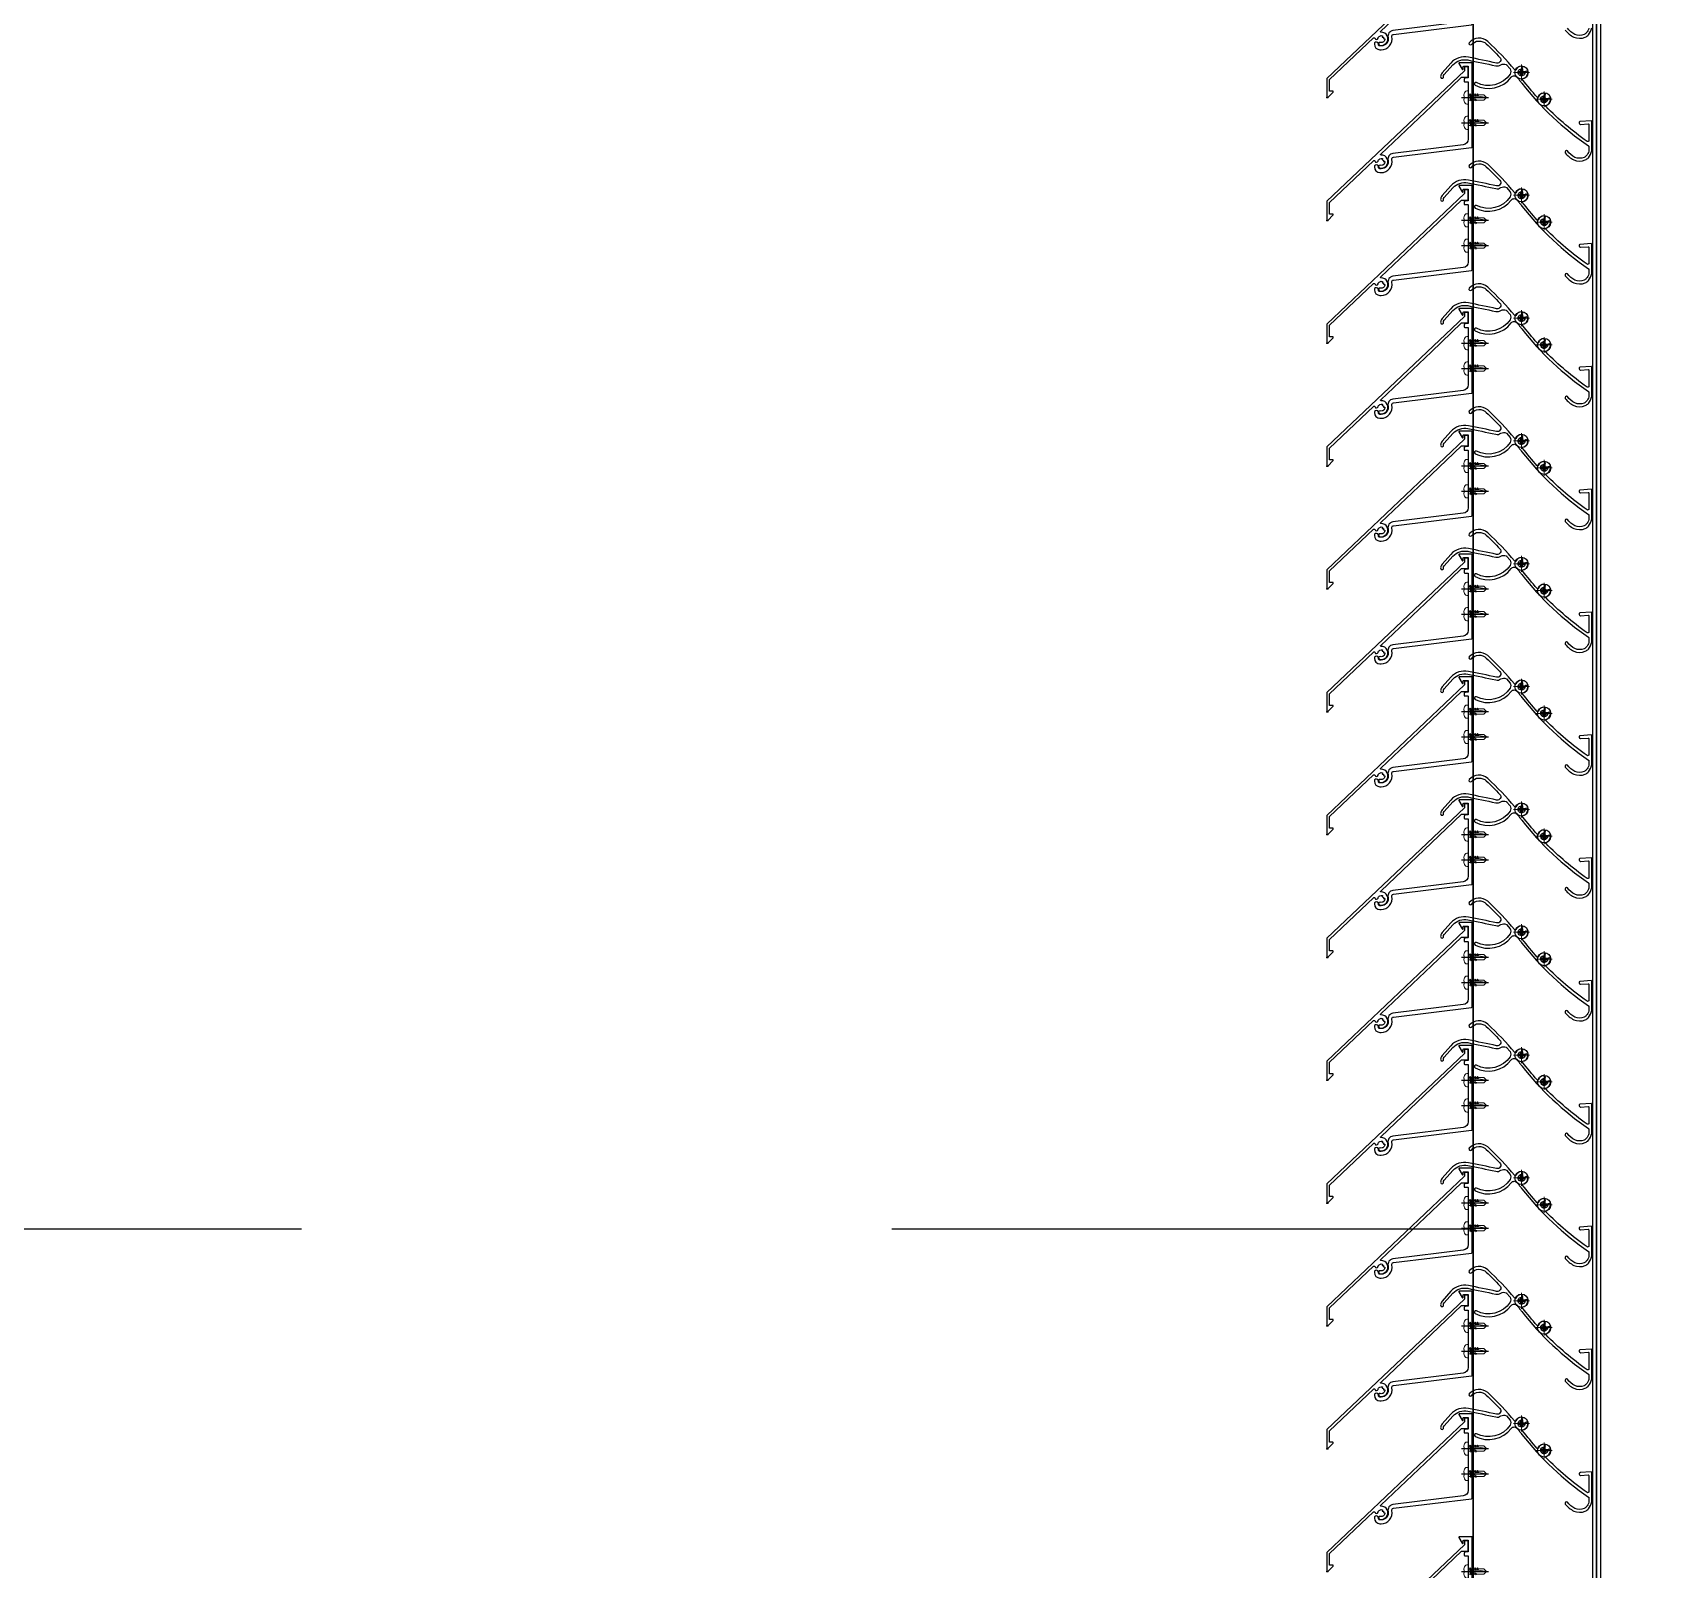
# Model space of a CAD drawing. Header units: millimetres. Extents: x 2519235 to 7246330, y 25937 to 201821.
# Drawn here: x 2625774 to 2626641, y 139815 to 140628 of the extents above; entities that cross this region are included whole.
import ezdxf
from ezdxf.enums import TextEntityAlignment as Align

# ---------------------------------------------------------------- set-up
doc = ezdxf.new("R2010")
doc.units = ezdxf.units.MM
doc.set_wipeout_variables(frame=1)
doc.linetypes.add('CENTER', pattern=[50.8, 31.75, -6.35, 6.35, -6.35])
doc.linetypes.add('TA_GL_005.00000', pattern=[13.75, 5, -1.25, 1.25, -1.25, 5])
for name, color, linetype in [('000 - 0_SYM_DWG_GRID-BUBBLE_MAIN_COLOR_1', 7, 'Continuous'), ('000 - 0_SYM_DWG_GRIDLINE_MAIN_COLOR_251', 7, 'Continuous'), ('010 - ASPG_ACCESSORIES_MAIN_COLOR_1', 7, 'Continuous'), ('010 - ASPG_EXTR_DEF_SUB', 7, 'Continuous'), ('010 - ASPG_EXTR_MAIN_COLOR_2', 7, 'Continuous'), ('010 - ASPG_FRAMING_MAIN_COLOR_2', 7, 'Continuous'), ('010 - ASPG_FRAMING_SUB_COLOR_2', 7, 'Continuous'), ('010 - ASPG_FRAMING_WIPEOUT_', 7, 'Continuous'), ('BOLT & SCREW', 7, 'Continuous'), ('Center Line', 7, 'CENTER')]:
    doc.layers.add(name, color=color, linetype=linetype)
doc.layers.add('12-GRID', color=7, linetype='CENTER', lineweight=13)
doc.layers.add('SCREW', color=7, linetype='Continuous', lineweight=5)
doc.styles.add('Arial', font='arial.ttf', dxfattribs={"height": 300})
doc.styles.add('TA', font='', dxfattribs={"height": 4.5})
doc.styles.get('TA').set_extended_font_data('Cordia New')

# ---------------------------------------------------------------- blocks, each defined once
blk = doc.blocks.new('*U1096')
at = {"layer": '000 - 0_SYM_DWG_GRIDLINE_MAIN_COLOR_251', "color": 7, "linetype": 'ByBlock', "ltscale": 5}
blk.add_line((2, 0), (-866, 0), dxfattribs=at)
at = {"color": 7, "style": 'TA', "flags": 1}
blk.add_attdef('LOCATION', (6, -6), '', height=4.5, rotation=270, dxfattribs=at)
at = {"layer": '000 - 0_SYM_DWG_GRID-BUBBLE_MAIN_COLOR_1', "color": 7, "style": 'Arial'}
blk.add_attdef('GRID-HEAD', text='', height=4, rotation=180, dxfattribs=at).set_placement((22, 0), align=Align.MIDDLE_CENTER)
blk = doc.blocks.new('W-1-PP17-ENT1_REV02_20260415-161303_PP17_ENT1_MAIN_DIMS_PL')
at = {"layer": '000 - 0_SYM_DWG_GRIDLINE_MAIN_COLOR_251', "color": 7, "linetype": 'TA_GL_005.00000', "xscale": 50, "yscale": 50, "zscale": 50, "rotation": 180}
blk.add_blockref('*U1096', (-18300, -15410), dxfattribs=at)
blk = doc.blocks.new('A$C6d15e31b')
at = {"color": 7}
blk.add_blockref('W-1-PP17-ENT1_REV02_20260415-161303_PP17_ENT1_MAIN_DIMS_PL', (0, 0), dxfattribs=at)
blk = doc.blocks.new('PZG35-9D5')
at = {"layer": 'Center Line', "color": 7}
blk.add_line((0, 3.73), (0, -10.53), dxfattribs=at)
at = {"layer": 'SCREW', "color": 7}
for p, q in [((-1.4, 0), (-1.4, -1.09)), ((1.4, 0), (1.4, -0.59)), ((-1.85, -1.4), (1.85, -0.9)), ((-1.85, -1.4), (-1.4, -1.09)), ((-1.85, -1.4), (-1.4, -1.71)), ((-1.85, -2.7), (1.85, -2.2)), ((-1.85, -2.7), (-1.4, -2.39)), ((-1.85, -2.7), (-1.4, -3.01)), ((-1.85, -4), (-1.4, -3.69)), ((-1.85, -4), (-0.99, -3.88)), ((-1.85, -4), (-1.4, -4.31)), ((-1.4, -1.09), (1.4, -0.59)), ((-1.4, -1.71), (1.4, -1.21)), ((-1.4, -1.71), (-1.4, -2.39)), ((-1.4, -2.39), (1.4, -1.89)), ((-1.4, -3.01), (1.4, -2.51)), ((-1.4, -3.01), (-1.4, -3.69)), ((-1.4, -3.69), (-0.84, -3.59)), ((-1.4, -4.31), (-1.18, -4.27)), ((-1.4, -4.31), (-1.4, -8.1)), ((0, -9.5), (-1.4, -8.1)), ((0, -9.5), (1.4, -8.1)), ((0.56, -3.34), (1.4, -3.19)), ((0.71, -3.65), (1.85, -3.5)), ((0.71, -3.93), (1.4, -3.81)), ((0.71, -4.61), (1.4, -4.49)), ((0.71, -4.95), (1.85, -4.8)), ((0.71, -5.23), (1.4, -5.11)), ((1.85, -0.9), (1.4, -0.59)), ((1.85, -0.9), (1.4, -1.21)), ((1.4, -1.21), (1.4, -1.89)), ((1.85, -2.2), (1.4, -1.89)), ((1.85, -2.2), (1.4, -2.51)), ((1.4, -2.51), (1.4, -3.19)), ((1.85, -3.5), (1.4, -3.19)), ((1.85, -3.5), (1.4, -3.81)), ((1.4, -3.81), (1.4, -4.49)), ((1.85, -4.8), (1.4, -4.49)), ((1.85, -4.8), (1.4, -5.11)), ((1.4, -5.11), (1.4, -8.1))]:
    blk.add_line(p, q, dxfattribs=at)
blk.add_lwpolyline([(0, -9.5), (0.71, -5.23), (0.71, -3.6, 0.417657), (0.41, -3.3, 0.108102), (-0.84, -3.59), (-1.4, -4.7)], format="xyb", dxfattribs=at)
blk = doc.blocks.new('*U2951')
at = {"layer": 'SCREW', "color": 7}
blk.add_lwpolyline([(3.03, 1.78, 0.09906), (0.8, 2.55), (0.8, 2.27), (-0.8, 2.27), (-0.8, 2.55, 0.09906), (-3.03, 1.78, 0.266588), (-3.5, 0.96), (-3.5, 0.2, 0.414214), (-3.3, 0), (3.3, 0, 0.414214), (3.5, 0.2), (3.5, 0.96, 0.266588)], format="xyb", close=True, dxfattribs=at)
blk.add_blockref('PZG35-9D5', (0, 0), dxfattribs=at)
blk = doc.blocks.new('*U2950')
at = {"color": 7}
blk.add_point((0, 0), dxfattribs=at)
at = {"layer": '010 - ASPG_ACCESSORIES_MAIN_COLOR_1', "color": 7}
blk.add_lwpolyline([(-39.7, -0.6, 0.414214), (-40, -0.9), (-40, -7.37, 0.57735), (-39.65, -7.57), (-36.64, -5.83, 0.767327), (-36.79, -5.3), (-37.9, -5.3, -0.414214), (-38.2, -5), (-38.2, -2.8, -0.414214), (-38, -2.6), (-32.18, -2.6, -0.388879), (-31.98, -2.78), (-31.85, -4.34, 0.388879), (-31.35, -4.8), (-30.3, -4.8, 0.414214), (-30, -4.5), (-30, -2.9, -0.414214), (-29.7, -2.6), (0.41, -2.6, -0.378969), (3.39, -5.24), (7.95, -42.52, 0.446593), (11.62, -45.08, -0.489802), (16.08, -48.68), (16.06, -49.36, -0.18248), (15.8, -50.02, -0.267949), (15.33, -50.17, 1.122115), (15.1, -52.34, 0.405004), (18.06, -49.4), (18.08, -48.72, 0.489805), (11.16, -43.13, -0.446597), (9.94, -42.28), (4.87, -0.85, 0.364176), (4.57, -0.6)], format="xyb", close=True, dxfattribs=at)
at = {"layer": '010 - ASPG_EXTR_DEF_SUB', "color": 7}
for p in [(-40, -0.5), (43.44, -76.9), (43.44, -77.5)]:
    blk.add_point(p, dxfattribs=at)
at = {"layer": '010 - ASPG_EXTR_MAIN_COLOR_2', "color": 7}
blk.add_lwpolyline([(11.37, -48.15), (11.47, -47.44), (12.18, -47.56), (12.29, -46.79, -0.535538), (14.19, -49.17, 0.991572), (15.66, -49.58, 1.157025), (8.79, -48.77, -0.688558), (8.27, -48.99), (-17.14, -22.17), (-32.34, -6.13), (-32.34, -2.9, 0.414312), (-32.64, -2.6), (-37.54, -2.6, 0.414116), (-37.84, -2.9), (-37.84, -4.3, 0.414214), (-37.54, -4.6), (-35.99, -4.6, -0.205895), (-35.77, -4.69), (33.23, -77.5), (43.14, -77.5, 0.668179), (43.36, -76.99), (40.52, -74.15, 0.668179), (40.01, -74.36), (40.01, -76), (33.87, -76), (11.86, -52.78, -0.558354), (12.08, -51.95, 0.766275), (12.04, -50.39, -0.438583), (10.71, -48.05)], format="xyb", close=True, dxfattribs=at)
at = {"layer": 'SCREW', "color": 7, "rotation": 180}
for p in [(-21.65, -2.5), (-8.24, -2.5)]:
    blk.add_blockref('*U2951', p, dxfattribs=at)
blk = doc.blocks.new('*U1455')
at = {"color": 7}
blk.add_wipeout([(1617.3, 4), (60, 4), (60, 69.3), (1617.3, 69.3)], dxfattribs=at).dxf.layer = '010 - ASPG_FRAMING_WIPEOUT_'
at = {"layer": '010 - ASPG_FRAMING_MAIN_COLOR_2', "color": 7}
blk.add_lwpolyline([(1587.3, 69.3), (90, 69.3), (90, 6), (1587.3, 6)], close=True, dxfattribs=at)
at = {"layer": '010 - ASPG_FRAMING_SUB_COLOR_2', "color": 7}
for points in [[(1617.3, 4), (60, 4), (60, 69.3), (1617.3, 69.3)], [(60, 2), (60, 4), (1617.3, 4), (1617.3, 2)]]:
    blk.add_lwpolyline(points, close=True, dxfattribs=at)
at = {"color": 7, "rotation": 180}
for p in [(82.3, 69.3), (147.3, 69.3), (212.3, 69.3), (277.3, 69.3), (342.3, 69.3), (407.3, 69.3), (472.3, 69.3), (537.3, 69.3), (602.3, 69.3), (667.3, 69.3), (732.3, 69.3), (797.3, 69.3), (862.3, 69.3), (927.3, 69.3)]:
    blk.add_blockref('*U2950', p, dxfattribs=at)
blk = doc.blocks.new('*U2952')
at = {"layer": '12-GRID', "color": 7, "linetype": 'CENTER'}
for p, q in [((0, -6.2), (0, 2.2)), ((-4.2, -2), (4.2, -2))]:
    blk.add_line(p, q, dxfattribs=at)
at = {"layer": 'BOLT & SCREW', "color": 7}
for p, q in [((-0.55, -1.77), (-1.77, -1.56)), ((-0.55, -2.23), (-1.77, -2.44)), ((-0.46, -1.77), (-0.88, -1.56)), ((-0.46, -2.23), (-0.88, -2.44)), ((-0.23, -1.45), (-0.44, -0.23)), ((-0.23, -1.54), (-0.44, -1.12)), ((-0.23, -2.46), (-0.44, -2.88)), ((-0.23, -2.55), (-0.44, -3.77)), ((0.23, -1.45), (0.44, -0.23)), ((0.23, -1.54), (0.44, -1.12)), ((0.44, -2.88), (0.23, -2.46)), ((0.23, -2.55), (0.44, -3.77)), ((0.46, -1.77), (0.88, -1.56)), ((0.46, -2.23), (0.88, -2.44)), ((0.55, -1.77), (1.77, -1.56)), ((0.55, -2.23), (1.77, -2.44))]:
    blk.add_line(p, q, dxfattribs=at)
for points in [[(-1.77, -1.56), (-0.88, -1.56, 0.414214), (-0.44, -1.12), (-0.44, -0.23), (0.44, -0.23), (0.44, -1.12, 0.414214), (0.88, -1.56), (1.77, -1.56), (1.77, -2.44), (0.88, -2.44, 0.414214), (0.44, -2.88), (0.44, -3.77), (-0.44, -3.77), (-0.44, -2.88, 0.414214), (-0.88, -2.44), (-1.77, -2.44)], [(0.23, -2.46, -0.414214), (0.46, -2.23), (0.55, -2.23), (0.55, -1.77), (0.46, -1.77, -0.414214), (0.23, -1.54), (0.23, -1.45), (-0.23, -1.45), (-0.23, -1.54, -0.414214), (-0.46, -1.77), (-0.55, -1.77), (-0.55, -2.23), (-0.46, -2.23, -0.414214), (-0.23, -2.46), (-0.23, -2.55), (0.23, -2.55)]]:
    blk.add_lwpolyline(points, format="xyb", close=True, dxfattribs=at)
blk.add_circle((0, -2), 3.5, dxfattribs=at)
blk = doc.blocks.new('*U2422')
at = {"layer": '010 - ASPG_EXTR_DEF_SUB', "color": 7}
for p in [(650, 0), (715, 0), (780, 0), (845, 0), (910, 0), (975, 0), (1040, 0), (1105, 0), (1170, 0), (1235, 0), (1300, 0), (1365, 0)]:
    blk.add_point(p, dxfattribs=at)
at = {"layer": '010 - ASPG_EXTR_MAIN_COLOR_2', "color": 7}
for points in [[(631.47, 68.5, -0.125846), (633.96, 67.21, -0.098851), (634.82, 66.03, -0.205828), (634.79, 61.2, -0.115116), (631.37, 57.18, 0.822373)], [(632.46, 56.1, 0.109185), (636.15, 60.56, 0.208323), (636.19, 66.64, 0.100528), (634.97, 68.32, 0.145116), (631.29, 70.07)]]:
    blk.add_lwpolyline(points, format="xyb", dxfattribs=at)
for points in [[(680.76, 70.07, 0.433659), (680.46, 69.75), (680.84, 63.96, 0.082069), (680.86, 63.87, 0.720654), (682.33, 63.97, 0.079224), (682.34, 64.07), (682.07, 68.14, -0.433659), (682.47, 68.57), (690.86, 68.57, -0.607385), (691.35, 67.62, -0.045829), (672.78, 45.76, -0.560492), (672.29, 45.89, 0.31786), (669.21, 48.24, 0.953288), (669.08, 46.72, -2.423004), (667.26, 44.89, 0.952315), (665.74, 44.76, 0.300821), (667.89, 41.76, -0.560492), (667.98, 41.25, -0.019425), (658.62, 33.46, -0.552501), (658.15, 33.64, 0.344461), (654.99, 36.3, 0.952015), (654.86, 34.78, -2.423186), (653.04, 32.95, 0.952015), (651.52, 32.82, 0.2854), (653.49, 29.89, -0.553378), (653.56, 29.38, 0.030674), (638.46, 15.06, 0.4171), (639.11, 5.27, 0.935553), (640.1, 6.41, -0.43441), (639.8, 14.29, -0.014998), (646.92, 21.45, -0.738349), (649.92, 19.76, 0.004917), (646.81, 4.8, 0.263611), (649.88, -4.46), (655, -9.08, 0.125884), (656.27, -9.75, 0.044275), (657.09, -9.87, 1.107655), (657.13, -8.33, -0.215596), (656.02, -7.99), (650.89, -3.35, -0.263611), (648.28, 4.51, -0.004855), (651.34, 19.26, 0.23396), (650.82, 21.95, -0.24081), (650.71, 24.9, -0.104157), (650.78, 25), (652.99, 26.93, -0.229021), (655.7, 26.89, -0.381721), (660.27, 9.07, 0.977382), (661.62, 8.41, 0.361105), (657.41, 27.5, -0.496126), (657.44, 30.69, 0.003188), (659.06, 31.9, -0.002827), (660.56, 33.07, 0.077048), (693.74, 68.44, -0.247674), (693.99, 68.57), (695.98, 68.57, -0.044131), (696.47, 68.5, -0.125846), (698.96, 67.21, -0.098851), (699.82, 66.03, -0.205828), (699.79, 61.2, -0.115116), (696.37, 57.18, 0.822373), (697.46, 56.1, 0.109185), (701.15, 60.56, 0.208323), (701.19, 66.64, 0.100528), (699.97, 68.32, 0.145116), (696.29, 70.07)], [(745.76, 70.07, 0.433659), (745.46, 69.75), (745.84, 63.96, 0.082069), (745.86, 63.87, 0.720654), (747.33, 63.97, 0.079224), (747.34, 64.07), (747.07, 68.14, -0.433659), (747.47, 68.57), (755.86, 68.57, -0.607385), (756.35, 67.62, -0.045829), (737.78, 45.76, -0.560492), (737.29, 45.89, 0.31786), (734.21, 48.24, 0.953288), (734.08, 46.72, -2.423004), (732.26, 44.89, 0.952315), (730.74, 44.76, 0.300821), (732.89, 41.76, -0.560492), (732.98, 41.25, -0.019425), (723.62, 33.46, -0.552501), (723.15, 33.64, 0.344461), (719.99, 36.3, 0.952015), (719.86, 34.78, -2.423186), (718.04, 32.95, 0.952015), (716.52, 32.82, 0.2854), (718.49, 29.89, -0.553378), (718.56, 29.38, 0.030674), (703.46, 15.06, 0.4171), (704.11, 5.27, 0.935553), (705.1, 6.41, -0.43441), (704.8, 14.29, -0.014998), (711.92, 21.45, -0.738349), (714.92, 19.76, 0.004917), (711.81, 4.8, 0.263611), (714.88, -4.46), (720, -9.08, 0.125884), (721.27, -9.75, 0.044275), (722.09, -9.87, 1.107655), (722.13, -8.33, -0.215596), (721.02, -7.99), (715.89, -3.35, -0.263611), (713.28, 4.51, -0.004855), (716.34, 19.26, 0.23396), (715.82, 21.95, -0.24081), (715.71, 24.9, -0.104157), (715.78, 25), (717.99, 26.93, -0.229021), (720.7, 26.89, -0.381721), (725.27, 9.07, 0.977382), (726.62, 8.41, 0.361105), (722.41, 27.5, -0.496126), (722.44, 30.69, 0.003188), (724.06, 31.9, -0.002827), (725.56, 33.07, 0.077048), (758.74, 68.44, -0.247674), (758.99, 68.57), (760.98, 68.57, -0.044131), (761.47, 68.5, -0.125846), (763.96, 67.21, -0.098851), (764.82, 66.03, -0.205828), (764.79, 61.2, -0.115116), (761.37, 57.18, 0.822373), (762.46, 56.1, 0.109185), (766.15, 60.56, 0.208323), (766.19, 66.64, 0.100528), (764.97, 68.32, 0.145116), (761.29, 70.07)], [(810.76, 70.07, 0.433659), (810.46, 69.75), (810.84, 63.96, 0.082069), (810.86, 63.87, 0.720654), (812.33, 63.97, 0.079224), (812.34, 64.07), (812.07, 68.14, -0.433659), (812.47, 68.57), (820.86, 68.57, -0.607385), (821.35, 67.62, -0.045829), (802.78, 45.76, -0.560492), (802.29, 45.89, 0.31786), (799.21, 48.24, 0.953288), (799.08, 46.72, -2.423004), (797.26, 44.89, 0.952315), (795.74, 44.76, 0.300821), (797.89, 41.76, -0.560492), (797.98, 41.25, -0.019425), (788.62, 33.46, -0.552501), (788.15, 33.64, 0.344461), (784.99, 36.3, 0.952015), (784.86, 34.78, -2.423186), (783.04, 32.95, 0.952015), (781.52, 32.82, 0.2854), (783.49, 29.89, -0.553378), (783.56, 29.38, 0.030674), (768.46, 15.06, 0.4171), (769.11, 5.27, 0.935553), (770.1, 6.41, -0.43441), (769.8, 14.29, -0.014998), (776.92, 21.45, -0.738349), (779.92, 19.76, 0.004917), (776.81, 4.8, 0.263611), (779.88, -4.46), (785, -9.08, 0.125884), (786.27, -9.75, 0.044275), (787.09, -9.87, 1.107655), (787.13, -8.33, -0.215596), (786.02, -7.99), (780.89, -3.35, -0.263611), (778.28, 4.51, -0.004855), (781.34, 19.26, 0.23396), (780.82, 21.95, -0.24081), (780.71, 24.9, -0.104157), (780.78, 25), (782.99, 26.93, -0.229021), (785.7, 26.89, -0.381721), (790.27, 9.07, 0.977382), (791.62, 8.41, 0.361105), (787.41, 27.5, -0.496126), (787.44, 30.69, 0.003188), (789.06, 31.9, -0.002827), (790.56, 33.07, 0.077048), (823.74, 68.44, -0.247674), (823.99, 68.57), (825.98, 68.57, -0.044131), (826.47, 68.5, -0.125846), (828.96, 67.21, -0.098851), (829.82, 66.03, -0.205828), (829.79, 61.2, -0.115116), (826.37, 57.18, 0.822373), (827.46, 56.1, 0.109185), (831.15, 60.56, 0.208323), (831.19, 66.64, 0.100528), (829.97, 68.32, 0.145116), (826.29, 70.07)], [(875.76, 70.07, 0.433659), (875.46, 69.75), (875.84, 63.96, 0.082069), (875.86, 63.87, 0.720654), (877.33, 63.97, 0.079224), (877.34, 64.07), (877.07, 68.14, -0.433659), (877.47, 68.57), (885.86, 68.57, -0.607385), (886.35, 67.62, -0.045829), (867.78, 45.76, -0.560492), (867.29, 45.89, 0.31786), (864.21, 48.24, 0.953288), (864.08, 46.72, -2.423004), (862.26, 44.89, 0.952315), (860.74, 44.76, 0.300821), (862.89, 41.76, -0.560492), (862.98, 41.25, -0.019425), (853.62, 33.46, -0.552501), (853.15, 33.64, 0.344461), (849.99, 36.3, 0.952015), (849.86, 34.78, -2.423186), (848.04, 32.95, 0.952015), (846.52, 32.82, 0.2854), (848.49, 29.89, -0.553378), (848.56, 29.38, 0.030674), (833.46, 15.06, 0.4171), (834.11, 5.27, 0.935553), (835.1, 6.41, -0.43441), (834.8, 14.29, -0.014998), (841.92, 21.45, -0.738349), (844.92, 19.76, 0.004917), (841.81, 4.8, 0.263611), (844.88, -4.46), (850, -9.08, 0.125884), (851.27, -9.75, 0.044275), (852.09, -9.87, 1.107655), (852.13, -8.33, -0.215596), (851.02, -7.99), (845.89, -3.35, -0.263611), (843.28, 4.51, -0.004855), (846.34, 19.26, 0.23396), (845.82, 21.95, -0.24081), (845.71, 24.9, -0.104157), (845.78, 25), (847.99, 26.93, -0.229021), (850.7, 26.89, -0.381721), (855.27, 9.07, 0.977382), (856.62, 8.41, 0.361105), (852.41, 27.5, -0.496126), (852.44, 30.69, 0.003188), (854.06, 31.9, -0.002827), (855.56, 33.07, 0.077048), (888.74, 68.44, -0.247674), (888.99, 68.57), (890.98, 68.57, -0.044131), (891.47, 68.5, -0.125846), (893.96, 67.21, -0.098851), (894.82, 66.03, -0.205828), (894.79, 61.2, -0.115116), (891.37, 57.18, 0.822373), (892.46, 56.1, 0.109185), (896.15, 60.56, 0.208323), (896.19, 66.64, 0.100528), (894.97, 68.32, 0.145116), (891.29, 70.07)], [(940.76, 70.07, 0.433659), (940.46, 69.75), (940.84, 63.96, 0.082069), (940.86, 63.87, 0.720654), (942.33, 63.97, 0.079224), (942.34, 64.07), (942.07, 68.14, -0.433659), (942.47, 68.57), (950.86, 68.57, -0.607385), (951.35, 67.62, -0.045829), (932.78, 45.76, -0.560492), (932.29, 45.89, 0.31786), (929.21, 48.24, 0.953288), (929.08, 46.72, -2.423004), (927.26, 44.89, 0.952315), (925.74, 44.76, 0.300821), (927.89, 41.76, -0.560492), (927.98, 41.25, -0.019425), (918.62, 33.46, -0.552501), (918.15, 33.64, 0.344461), (914.99, 36.3, 0.952015), (914.86, 34.78, -2.423186), (913.04, 32.95, 0.952015), (911.52, 32.82, 0.2854), (913.49, 29.89, -0.553378), (913.56, 29.38, 0.030674), (898.46, 15.06, 0.4171), (899.11, 5.27, 0.935553), (900.1, 6.41, -0.43441), (899.8, 14.29, -0.014998), (906.92, 21.45, -0.738349), (909.92, 19.76, 0.004917), (906.81, 4.8, 0.263611), (909.88, -4.46), (915, -9.08, 0.125884), (916.27, -9.75, 0.044275), (917.09, -9.87, 1.107655), (917.13, -8.33, -0.215596), (916.02, -7.99), (910.89, -3.35, -0.263611), (908.28, 4.51, -0.004855), (911.34, 19.26, 0.23396), (910.82, 21.95, -0.24081), (910.71, 24.9, -0.104157), (910.78, 25), (912.99, 26.93, -0.229021), (915.7, 26.89, -0.381721), (920.27, 9.07, 0.977382), (921.62, 8.41, 0.361105), (917.41, 27.5, -0.496126), (917.44, 30.69, 0.003188), (919.06, 31.9, -0.002827), (920.56, 33.07, 0.077048), (953.74, 68.44, -0.247674), (953.99, 68.57), (955.98, 68.57, -0.044131), (956.47, 68.5, -0.125846), (958.96, 67.21, -0.098851), (959.82, 66.03, -0.205828), (959.79, 61.2, -0.115116), (956.37, 57.18, 0.822373), (957.46, 56.1, 0.109185), (961.15, 60.56, 0.208323), (961.19, 66.64, 0.100528), (959.97, 68.32, 0.145116), (956.29, 70.07)], [(1005.76, 70.07, 0.433659), (1005.46, 69.75), (1005.84, 63.96, 0.082069), (1005.86, 63.87, 0.720654), (1007.33, 63.97, 0.079224), (1007.34, 64.07), (1007.07, 68.14, -0.433659), (1007.47, 68.57), (1015.86, 68.57, -0.607385), (1016.35, 67.62, -0.045829), (997.78, 45.76, -0.560492), (997.29, 45.89, 0.31786), (994.21, 48.24, 0.953288), (994.08, 46.72, -2.423004), (992.26, 44.89, 0.952315), (990.74, 44.76, 0.300821), (992.89, 41.76, -0.560492), (992.98, 41.25, -0.019425), (983.62, 33.46, -0.552501), (983.15, 33.64, 0.344461), (979.99, 36.3, 0.952015), (979.86, 34.78, -2.423186), (978.04, 32.95, 0.952015), (976.52, 32.82, 0.2854), (978.49, 29.89, -0.553378), (978.56, 29.38, 0.030674), (963.46, 15.06, 0.4171), (964.11, 5.27, 0.935553), (965.1, 6.41, -0.43441), (964.8, 14.29, -0.014998), (971.92, 21.45, -0.738349), (974.92, 19.76, 0.004917), (971.81, 4.8, 0.263611), (974.88, -4.46), (980, -9.08, 0.125884), (981.27, -9.75, 0.044275), (982.09, -9.87, 1.107655), (982.13, -8.33, -0.215596), (981.02, -7.99), (975.89, -3.35, -0.263611), (973.28, 4.51, -0.004855), (976.34, 19.26, 0.23396), (975.82, 21.95, -0.24081), (975.71, 24.9, -0.104157), (975.78, 25), (977.99, 26.93, -0.229021), (980.7, 26.89, -0.381721), (985.27, 9.07, 0.977382), (986.62, 8.41, 0.361105), (982.41, 27.5, -0.496126), (982.44, 30.69, 0.003188), (984.06, 31.9, -0.002827), (985.56, 33.07, 0.077048), (1018.74, 68.44, -0.247674), (1018.99, 68.57), (1020.98, 68.57, -0.044131), (1021.47, 68.5, -0.125846), (1023.96, 67.21, -0.098851), (1024.82, 66.03, -0.205828), (1024.79, 61.2, -0.115116), (1021.37, 57.18, 0.822373), (1022.46, 56.1, 0.109185), (1026.15, 60.56, 0.208323), (1026.19, 66.64, 0.100528), (1024.97, 68.32, 0.145116), (1021.29, 70.07)], [(1070.76, 70.07, 0.433659), (1070.46, 69.75), (1070.84, 63.96, 0.082069), (1070.86, 63.87, 0.720654), (1072.33, 63.97, 0.079224), (1072.34, 64.07), (1072.07, 68.14, -0.433659), (1072.47, 68.57), (1080.86, 68.57, -0.607385), (1081.35, 67.62, -0.045829), (1062.78, 45.76, -0.560492), (1062.29, 45.89, 0.31786), (1059.21, 48.24, 0.953288), (1059.08, 46.72, -2.423004), (1057.26, 44.89, 0.952315), (1055.74, 44.76, 0.300821), (1057.89, 41.76, -0.560492), (1057.98, 41.25, -0.019425), (1048.62, 33.46, -0.552501), (1048.15, 33.64, 0.344461), (1044.99, 36.3, 0.952015), (1044.86, 34.78, -2.423186), (1043.04, 32.95, 0.952015), (1041.52, 32.82, 0.2854), (1043.49, 29.89, -0.553378), (1043.56, 29.38, 0.030674), (1028.46, 15.06, 0.4171), (1029.11, 5.27, 0.935553), (1030.1, 6.41, -0.43441), (1029.8, 14.29, -0.014998), (1036.92, 21.45, -0.738349), (1039.92, 19.76, 0.004917), (1036.81, 4.8, 0.263611), (1039.88, -4.46), (1045, -9.08, 0.125884), (1046.27, -9.75, 0.044275), (1047.09, -9.87, 1.107655), (1047.13, -8.33, -0.215596), (1046.02, -7.99), (1040.89, -3.35, -0.263611), (1038.28, 4.51, -0.004855), (1041.34, 19.26, 0.23396), (1040.82, 21.95, -0.24081), (1040.71, 24.9, -0.104157), (1040.78, 25), (1042.99, 26.93, -0.229021), (1045.7, 26.89, -0.381721), (1050.27, 9.07, 0.977382), (1051.62, 8.41, 0.361105), (1047.41, 27.5, -0.496126), (1047.44, 30.69, 0.003188), (1049.06, 31.9, -0.002827), (1050.56, 33.07, 0.077048), (1083.74, 68.44, -0.247674), (1083.99, 68.57), (1085.98, 68.57, -0.044131), (1086.47, 68.5, -0.125846), (1088.96, 67.21, -0.098851), (1089.82, 66.03, -0.205828), (1089.79, 61.2, -0.115116), (1086.37, 57.18, 0.822373), (1087.46, 56.1, 0.109185), (1091.15, 60.56, 0.208323), (1091.19, 66.64, 0.100528), (1089.97, 68.32, 0.145116), (1086.29, 70.07)], [(1135.76, 70.07, 0.433659), (1135.46, 69.75), (1135.84, 63.96, 0.082069), (1135.86, 63.87, 0.720654), (1137.33, 63.97, 0.079224), (1137.34, 64.07), (1137.07, 68.14, -0.433659), (1137.47, 68.57), (1145.86, 68.57, -0.607385), (1146.35, 67.62, -0.045829), (1127.78, 45.76, -0.560492), (1127.29, 45.89, 0.31786), (1124.21, 48.24, 0.953288), (1124.08, 46.72, -2.423004), (1122.26, 44.89, 0.952315), (1120.74, 44.76, 0.300821), (1122.89, 41.76, -0.560492), (1122.98, 41.25, -0.019425), (1113.62, 33.46, -0.552501), (1113.15, 33.64, 0.344461), (1109.99, 36.3, 0.952015), (1109.86, 34.78, -2.423186), (1108.04, 32.95, 0.952015), (1106.52, 32.82, 0.2854), (1108.49, 29.89, -0.553378), (1108.56, 29.38, 0.030674), (1093.46, 15.06, 0.4171), (1094.11, 5.27, 0.935553), (1095.1, 6.41, -0.43441), (1094.8, 14.29, -0.014998), (1101.92, 21.45, -0.738349), (1104.92, 19.76, 0.004917), (1101.81, 4.8, 0.263611), (1104.88, -4.46), (1110, -9.08, 0.125884), (1111.27, -9.75, 0.044275), (1112.09, -9.87, 1.107655), (1112.13, -8.33, -0.215596), (1111.02, -7.99), (1105.89, -3.35, -0.263611), (1103.28, 4.51, -0.004855), (1106.34, 19.26, 0.23396), (1105.82, 21.95, -0.24081), (1105.71, 24.9, -0.104157), (1105.78, 25), (1107.99, 26.93, -0.229021), (1110.7, 26.89, -0.381721), (1115.27, 9.07, 0.977382), (1116.62, 8.41, 0.361105), (1112.41, 27.5, -0.496126), (1112.44, 30.69, 0.003188), (1114.06, 31.9, -0.002827), (1115.56, 33.07, 0.077048), (1148.74, 68.44, -0.247674), (1148.99, 68.57), (1150.98, 68.57, -0.044131), (1151.47, 68.5, -0.125846), (1153.96, 67.21, -0.098851), (1154.82, 66.03, -0.205828), (1154.79, 61.2, -0.115116), (1151.37, 57.18, 0.822373), (1152.46, 56.1, 0.109185), (1156.15, 60.56, 0.208323), (1156.19, 66.64, 0.100528), (1154.97, 68.32, 0.145116), (1151.29, 70.07)], [(1200.76, 70.07, 0.433659), (1200.46, 69.75), (1200.84, 63.96, 0.082069), (1200.86, 63.87, 0.720654), (1202.33, 63.97, 0.079224), (1202.34, 64.07), (1202.07, 68.14, -0.433659), (1202.47, 68.57), (1210.86, 68.57, -0.607385), (1211.35, 67.62, -0.045829), (1192.78, 45.76, -0.560492), (1192.29, 45.89, 0.31786), (1189.21, 48.24, 0.953288), (1189.08, 46.72, -2.423004), (1187.26, 44.89, 0.952315), (1185.74, 44.76, 0.300821), (1187.89, 41.76, -0.560492), (1187.98, 41.25, -0.019425), (1178.62, 33.46, -0.552501), (1178.15, 33.64, 0.344461), (1174.99, 36.3, 0.952015), (1174.86, 34.78, -2.423186), (1173.04, 32.95, 0.952015), (1171.52, 32.82, 0.2854), (1173.49, 29.89, -0.553378), (1173.56, 29.38, 0.030674), (1158.46, 15.06, 0.4171), (1159.11, 5.27, 0.935553), (1160.1, 6.41, -0.43441), (1159.8, 14.29, -0.014998), (1166.92, 21.45, -0.738349), (1169.92, 19.76, 0.004917), (1166.81, 4.8, 0.263611), (1169.88, -4.46), (1175, -9.08, 0.125884), (1176.27, -9.75, 0.044275), (1177.09, -9.87, 1.107655), (1177.13, -8.33, -0.215596), (1176.02, -7.99), (1170.89, -3.35, -0.263611), (1168.28, 4.51, -0.004855), (1171.34, 19.26, 0.23396), (1170.82, 21.95, -0.24081), (1170.71, 24.9, -0.104157), (1170.78, 25), (1172.99, 26.93, -0.229021), (1175.7, 26.89, -0.381721), (1180.27, 9.07, 0.977382), (1181.62, 8.41, 0.361105), (1177.41, 27.5, -0.496126), (1177.44, 30.69, 0.003188), (1179.06, 31.9, -0.002827), (1180.56, 33.07, 0.077048), (1213.74, 68.44, -0.247674), (1213.99, 68.57), (1215.98, 68.57, -0.044131), (1216.47, 68.5, -0.125846), (1218.96, 67.21, -0.098851), (1219.82, 66.03, -0.205828), (1219.79, 61.2, -0.115116), (1216.37, 57.18, 0.822373), (1217.46, 56.1, 0.109185), (1221.15, 60.56, 0.208323), (1221.19, 66.64, 0.100528), (1219.97, 68.32, 0.145116), (1216.29, 70.07)], [(1265.76, 70.07, 0.433659), (1265.46, 69.75), (1265.84, 63.96, 0.082069), (1265.86, 63.87, 0.720654), (1267.33, 63.97, 0.079224), (1267.34, 64.07), (1267.07, 68.14, -0.433659), (1267.47, 68.57), (1275.86, 68.57, -0.607385), (1276.35, 67.62, -0.045829), (1257.78, 45.76, -0.560492), (1257.29, 45.89, 0.31786), (1254.21, 48.24, 0.953288), (1254.08, 46.72, -2.423004), (1252.26, 44.89, 0.952315), (1250.74, 44.76, 0.300821), (1252.89, 41.76, -0.560492), (1252.98, 41.25, -0.019425), (1243.62, 33.46, -0.552501), (1243.15, 33.64, 0.344461), (1239.99, 36.3, 0.952015), (1239.86, 34.78, -2.423186), (1238.04, 32.95, 0.952015), (1236.52, 32.82, 0.2854), (1238.49, 29.89, -0.553378), (1238.56, 29.38, 0.030674), (1223.46, 15.06, 0.4171), (1224.11, 5.27, 0.935553), (1225.1, 6.41, -0.43441), (1224.8, 14.29, -0.014998), (1231.92, 21.45, -0.738349), (1234.92, 19.76, 0.004917), (1231.81, 4.8, 0.263611), (1234.88, -4.46), (1240, -9.08, 0.125884), (1241.27, -9.75, 0.044275), (1242.09, -9.87, 1.107655), (1242.13, -8.33, -0.215596), (1241.02, -7.99), (1235.89, -3.35, -0.263611), (1233.28, 4.51, -0.004855), (1236.34, 19.26, 0.23396), (1235.82, 21.95, -0.24081), (1235.71, 24.9, -0.104157), (1235.78, 25), (1237.99, 26.93, -0.229021), (1240.7, 26.89, -0.381721), (1245.27, 9.07, 0.977382), (1246.62, 8.41, 0.361105), (1242.41, 27.5, -0.496126), (1242.44, 30.69, 0.003188), (1244.06, 31.9, -0.002827), (1245.56, 33.07, 0.077048), (1278.74, 68.44, -0.247674), (1278.99, 68.57), (1280.98, 68.57, -0.044131), (1281.47, 68.5, -0.125846), (1283.96, 67.21, -0.098851), (1284.82, 66.03, -0.205828), (1284.79, 61.2, -0.115116), (1281.37, 57.18, 0.822373), (1282.46, 56.1, 0.109185), (1286.15, 60.56, 0.208323), (1286.19, 66.64, 0.100528), (1284.97, 68.32, 0.145116), (1281.29, 70.07)], [(1330.76, 70.07, 0.433659), (1330.46, 69.75), (1330.84, 63.96, 0.082069), (1330.86, 63.87, 0.720654), (1332.33, 63.97, 0.079224), (1332.34, 64.07), (1332.07, 68.14, -0.433659), (1332.47, 68.57), (1340.86, 68.57, -0.607385), (1341.35, 67.62, -0.045829), (1322.78, 45.76, -0.560492), (1322.29, 45.89, 0.31786), (1319.21, 48.24, 0.953288), (1319.08, 46.72, -2.423004), (1317.26, 44.89, 0.952315), (1315.74, 44.76, 0.300821), (1317.89, 41.76, -0.560492), (1317.98, 41.25, -0.019425), (1308.62, 33.46, -0.552501), (1308.15, 33.64, 0.344461), (1304.99, 36.3, 0.952015), (1304.86, 34.78, -2.423186), (1303.04, 32.95, 0.952015), (1301.52, 32.82, 0.2854), (1303.49, 29.89, -0.553378), (1303.56, 29.38, 0.030674), (1288.46, 15.06, 0.4171), (1289.11, 5.27, 0.935553), (1290.1, 6.41, -0.43441), (1289.8, 14.29, -0.014998), (1296.92, 21.45, -0.738349), (1299.92, 19.76, 0.004917), (1296.81, 4.8, 0.263611), (1299.88, -4.46), (1305, -9.08, 0.125884), (1306.27, -9.75, 0.044275), (1307.09, -9.87, 1.107655), (1307.13, -8.33, -0.215596), (1306.02, -7.99), (1300.89, -3.35, -0.263611), (1298.28, 4.51, -0.004855), (1301.34, 19.26, 0.23396), (1300.82, 21.95, -0.24081), (1300.71, 24.9, -0.104157), (1300.78, 25), (1302.99, 26.93, -0.229021), (1305.7, 26.89, -0.381721), (1310.27, 9.07, 0.977382), (1311.62, 8.41, 0.361105), (1307.41, 27.5, -0.496126), (1307.44, 30.69, 0.003188), (1309.06, 31.9, -0.002827), (1310.56, 33.07, 0.077048), (1343.74, 68.44, -0.247674), (1343.99, 68.57), (1345.98, 68.57, -0.044131), (1346.47, 68.5, -0.125846), (1348.96, 67.21, -0.098851), (1349.82, 66.03, -0.205828), (1349.79, 61.2, -0.115116), (1346.37, 57.18, 0.822373), (1347.46, 56.1, 0.109185), (1351.15, 60.56, 0.208323), (1351.19, 66.64, 0.100528), (1349.97, 68.32, 0.145116), (1346.29, 70.07)], [(1395.76, 70.07, 0.433659), (1395.46, 69.75), (1395.84, 63.96, 0.082069), (1395.86, 63.87, 0.720654), (1397.33, 63.97, 0.079224), (1397.34, 64.07), (1397.07, 68.14, -0.433659), (1397.47, 68.57), (1405.86, 68.57, -0.607385), (1406.35, 67.62, -0.045829), (1387.78, 45.76, -0.560492), (1387.29, 45.89, 0.31786), (1384.21, 48.24, 0.953288), (1384.08, 46.72, -2.423004), (1382.26, 44.89, 0.952315), (1380.74, 44.76, 0.300821), (1382.89, 41.76, -0.560492), (1382.98, 41.25, -0.019425), (1373.62, 33.46, -0.552501), (1373.15, 33.64, 0.344461), (1369.99, 36.3, 0.952015), (1369.86, 34.78, -2.423186), (1368.04, 32.95, 0.952015), (1366.52, 32.82, 0.2854), (1368.49, 29.89, -0.553378), (1368.56, 29.38, 0.030674), (1353.46, 15.06, 0.4171), (1354.11, 5.27, 0.935553), (1355.1, 6.41, -0.43441), (1354.8, 14.29, -0.014998), (1361.92, 21.45, -0.738349), (1364.92, 19.76, 0.004917), (1361.81, 4.8, 0.263611), (1364.88, -4.46), (1370, -9.08, 0.125884), (1371.27, -9.75, 0.044275), (1372.09, -9.87, 1.107655), (1372.13, -8.33, -0.215596), (1371.02, -7.99), (1365.89, -3.35, -0.263611), (1363.28, 4.51, -0.004855), (1366.34, 19.26, 0.23396), (1365.82, 21.95, -0.24081), (1365.71, 24.9, -0.104157), (1365.78, 25), (1367.99, 26.93, -0.229021), (1370.7, 26.89, -0.381721), (1375.27, 9.07, 0.977382), (1376.62, 8.41, 0.361105), (1372.41, 27.5, -0.496126), (1372.44, 30.69, 0.003188), (1374.06, 31.9, -0.002827), (1375.56, 33.07, 0.077048), (1408.74, 68.44, -0.247674), (1408.99, 68.57), (1410.98, 68.57, -0.044131), (1411.47, 68.5, -0.125846), (1413.96, 67.21, -0.098851), (1414.82, 66.03, -0.205828), (1414.79, 61.2, -0.115116), (1411.37, 57.18, 0.822373), (1412.46, 56.1, 0.109185), (1416.15, 60.56, 0.208323), (1416.19, 66.64, 0.100528), (1414.97, 68.32, 0.145116), (1411.29, 70.07)]]:
    blk.add_lwpolyline(points, format="xyb", close=True, dxfattribs=at)
at = {"color": 7, "rotation": 179.999999999989}
for p in [(669.09, 42.89), (734.09, 42.89), (799.09, 42.89), (864.09, 42.89), (929.09, 42.89), (994.09, 42.89), (1059.09, 42.89), (1124.09, 42.89), (1189.09, 42.89), (1254.09, 42.89), (1319.09, 42.89), (1384.09, 42.89), (654.87, 30.95), (719.87, 30.95), (784.87, 30.95), (849.87, 30.95), (914.87, 30.95), (979.87, 30.95), (1044.87, 30.95), (1109.87, 30.95), (1174.87, 30.95), (1239.87, 30.95), (1304.87, 30.95), (1369.87, 30.95)]:
    blk.add_blockref('*U2952', p, dxfattribs=at)
blk = doc.blocks.new('W-1-PP17-ENT1_REV02_20260416-153151_PP17_ENT1_ASPG_MAIN_UPPL')
at = {"color": 7, "rotation": 270}
blk.add_blockref('*U1455', (18098, -15125), dxfattribs=at)
at = {"color": 7, "rotation": 90}
blk.add_blockref('*U2422', (18174.67, -16677.07), dxfattribs=at)

msp = doc.modelspace()

# ---------------------------------------------------------------- block references
at = {"color": 7, "rotation": 180}
msp.add_blockref('A$C6d15e31b', (2644703.703, 124585.018), dxfattribs=at)

# ---------------------------------------------------------------- next in the draw order: block references
msp.add_blockref('W-1-PP17-ENT1_REV02_20260416-153151_PP17_ENT1_ASPG_MAIN_UPPL', (2644703.703, 124585.018), dxfattribs=at)

doc.saveas('drawing.dxf')
